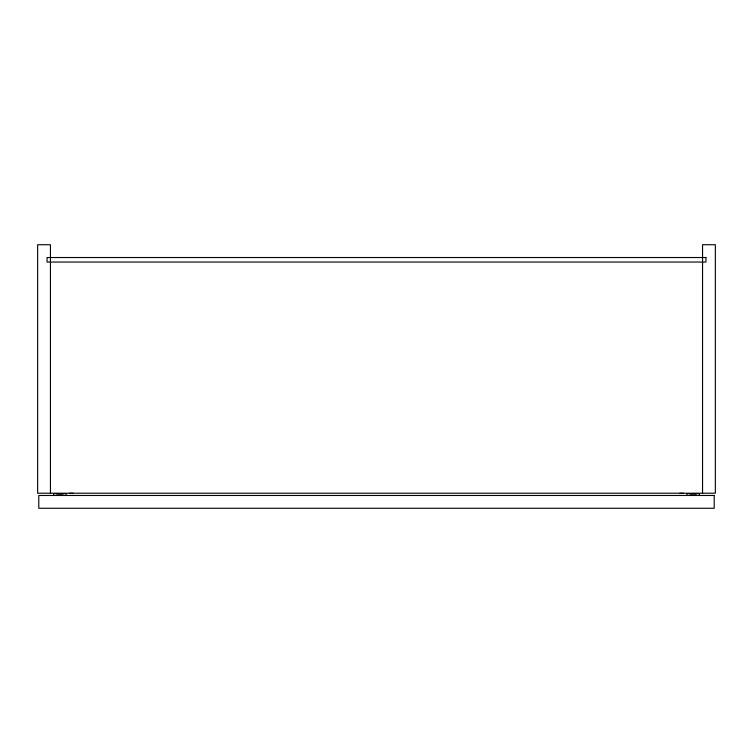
<?xml version="1.0" encoding="UTF-8"?>
<svg xmlns="http://www.w3.org/2000/svg" width="753" height="753" viewBox="0 0 753 753"><rect width="100%" height="100%" fill="white"/><g stroke="black" fill="none" stroke-linecap="round" stroke-linejoin="round"><path stroke-width="1.13" d="M69.502 493.29L73.192 493.29M679.808 493.29L683.498 493.29M56.701 494.034L63.026 494.034M689.974 494.034L696.299 494.034M702.549 493.215L702.549 244.725L715.35 244.725L715.35 493.215L37.65 493.215L37.65 244.725L50.451 244.725L50.451 493.215M699.349 495.474L699.349 493.591L686.924 493.591L686.924 495.474M66.076 495.474L66.076 493.591L53.651 493.591L53.651 495.474M705.938 257.526L47.062 257.526L47.062 262.044L705.938 262.044L705.938 257.526M714.221 495.474L38.78 495.474L38.78 508.275L714.221 508.275L714.221 495.474"/></g></svg>
